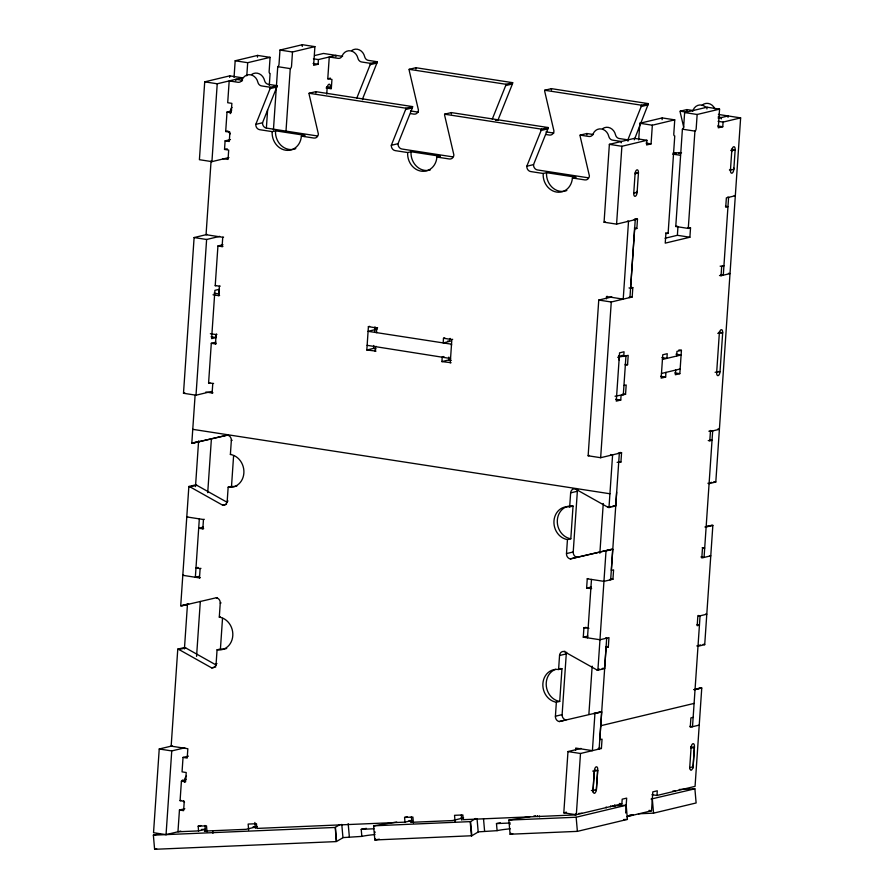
<?xml version="1.0" encoding="UTF-8"?>
<svg xmlns="http://www.w3.org/2000/svg" width="894" height="894" viewBox="0 0 894 894"><rect width="100%" height="100%" fill="white"/><g stroke="black" fill="none" stroke-linecap="round" stroke-linejoin="round"><path stroke-width="1.34" d="M689.732 767.465L689.721 767.622A2.648 1.207 -81.2 0 0 689.833 768.952L690.749 770.159A4.425 2.023 -81.2 0 0 691.665 769.935L692.794 768.259M693.085 766.817L694.448 746.781A3.565 1.632 -81.2 0 0 693.006 743.674A3.565 1.632 -81.2 0 0 691.084 747.585L689.721 767.622L693.085 766.817L694.414 747.362L690.66 746.781M172.307 745.875L159.233 748.993L153.533 832.694L166.049 834.627L180.789 831.096M211.688 391.449L196.01 395.204L183.493 393.271L194.11 237.558L207.173 234.429M242.039 81.008L242.252 77.789L229.736 75.856L204.715 81.846L199.407 159.702L211.923 161.635L228.92 157.567M216.303 665.102L185.673 647.904A4.749 4.146 76.6 0 0 184.488 647.524L177.772 649.133L171.156 746.144L187.841 748.725L187.204 758.067L183.035 757.419L182.052 771.868L186.22 772.517L185.583 781.859L181.415 781.211L180.085 800.678L184.253 801.326L183.616 810.668L179.448 810.02L177.962 831.778L198.591 830.906L205.307 829.297L204.972 825.464M216.661 597.673L181.929 605.752A4.749 4.146 76.6 0 1 180.722 605.763L188.857 486.492L195.574 484.883A4.749 4.146 76.6 0 1 196.758 485.263L227.389 502.45M228.328 434.942L193.015 443.111A4.749 4.146 76.6 0 1 191.808 443.122L195.104 395.271M166.049 834.627L171.749 750.926L184.823 747.809M196.01 395.204L206.615 239.491L219.689 236.362M211.923 161.635L217.231 83.779L242.252 77.789M184.421 648.943L187.517 603.64M195.495 486.615L198.602 440.999M222.829 158.618L228.048 159.423L228.685 150.08L224.517 149.432L225.098 140.872L229.266 141.509L229.903 132.167L225.69 131.519L227.02 112.052L230.384 111.247M199.328 518.855L195.35 577.245L199.384 576.284M213.599 383.437L208.593 383.001L211.297 343.296L215.912 342.19M220.237 286.125L215.219 285.678L217.935 245.973L222.975 244.766M229.635 77.32L229.736 75.856M184.678 782.183L184.846 779.825A3.565 1.632 -81.2 0 1 186.455 776.048M230.261 113.639L230.417 111.258A3.565 1.632 -81.2 0 1 232.027 107.481M183.639 575.121L182.801 575.323L199.485 577.904L200.122 568.562L200.96 568.361M203.284 527.102L198.658 528.209L202.826 528.857L203.463 519.515L204.301 519.313M205.866 392.019L212.124 392.98L212.761 383.638M211.297 343.296L215.465 343.933L216.102 334.591L216.94 334.39M213.018 294.774L218.762 295.668L219.399 286.326M217.935 245.973L222.103 246.621L222.74 237.279L223.578 237.078M214.057 293.176L219.064 293.947L219.388 289.276L214.906 290.349L211.61 338.625L216.091 337.552L216.337 334.043M234.038 77.42L235.178 60.77L257.573 55.417L270.089 57.35L269.139 71.364A2.369 1.084 -81.2 0 0 270.1 73.431L269.273 85.6M196.568 656.364L200.312 601.461M207.721 492.695L211.397 438.786M235.815 80.672L235.904 79.309L242.509 80.326M246.789 75.845L247.694 62.703L270.089 57.35M257.461 57.171L257.573 55.417M177.772 649.133A4.749 4.146 76.6 0 1 178.945 649.513L211.621 667.852A4.749 4.146 76.6 0 0 216.113 663.829L217.063 649.815A16.606 14.527 76.6 0 0 232.786 635.723A16.606 14.527 76.6 0 0 219.298 617.117L220.248 603.104A4.749 4.146 76.6 0 0 216.393 597.784L217.242 597.583M188.857 486.492A4.749 4.146 76.6 0 1 190.031 486.872L222.707 505.211A4.749 4.146 76.6 0 0 227.199 501.188L228.16 487.174A16.606 14.527 76.6 0 0 243.872 473.071A16.606 14.527 76.6 0 0 230.384 454.465L231.345 440.451A4.749 4.146 76.6 0 0 227.489 435.143M217.063 649.815L220.427 649.01L222.517 618.357M228.16 487.174L231.512 486.37L233.602 455.705M266.367 128.177L267.608 109.928M273.43 129.932L277.743 66.67A2.369 1.084 -81.2 0 0 279.029 64.077L279.978 50.053L302.384 44.7L314.9 46.633L313.626 65.318L318.108 64.245L318.432 59.574L335.976 55.383L335.887 56.747M285.946 131.865L290.259 68.603A2.369 1.084 -81.2 0 0 291.545 66L292.494 51.986L314.9 46.633M302.261 46.454L302.384 44.7M326.723 94.116L327.137 88.126A3.565 1.62 -81.3 0 1 329.048 84.226A3.565 1.62 -81.3 0 1 330.478 87.333L330.411 88.517M376.005 351.096L366.819 350.001L368.406 326.645L369.669 326.344M366.819 350.001L373.536 348.392L373.737 345.475M374.698 331.462L375.011 326.791M375.156 351.297L375.48 346.626L376.318 346.425M377.592 327.74L376.754 327.942L376.43 332.613L377.279 332.412M451.09 362.696L441.904 361.601L442.228 356.929L443.905 356.527M444.765 337.943L443.502 338.245L443.178 342.916L449.906 341.307L450.107 338.39M441.904 361.601L448.632 359.991L448.833 357.075M450.252 362.886L451.839 339.53L452.688 339.329M598.086 748.881L599.125 749.038L601.662 711.959A4.749 4.146 76.6 0 0 600.455 711.97L559.264 721.547A4.749 4.146 76.6 0 1 555.409 716.239L556.359 702.226A16.606 14.527 76.6 0 1 542.881 683.619A16.606 14.527 76.6 0 1 558.594 669.517L561.957 668.723L559.722 701.421L556.359 702.226M558.594 669.517L559.543 655.503A4.749 4.146 76.6 0 1 564.036 651.48L564.874 651.279M609.63 579.603L610.669 579.759L612.748 549.318A4.749 4.146 76.6 0 0 611.541 549.329L570.35 558.906A4.749 4.146 76.6 0 1 566.494 553.587L567.455 539.574A16.606 14.527 76.6 0 1 553.967 520.967A16.606 14.527 76.6 0 1 569.679 506.876L573.043 506.071L570.808 538.769L567.455 539.574M569.679 506.876L570.64 492.862A4.749 4.146 76.6 0 1 575.121 488.839L576.384 488.537M559.264 721.547L565.98 719.938A4.749 4.146 76.6 0 1 562.125 714.63L566.271 653.905A4.749 4.146 76.6 0 1 566.684 652.229M611.541 549.329L577.066 557.297A4.749 4.146 76.6 0 1 573.222 551.978L577.356 491.253A4.749 4.146 76.6 0 1 577.77 489.577M586.017 627.331L583.916 627.834L583.279 637.176L599.997 639.746L608.959 637.612L608.322 646.954L606.087 647.491L599.796 739.684L602.042 739.148L601.405 748.49L580.497 753.497L576.317 814.758L563.801 812.825L567.981 751.563L581.044 748.434M617.128 462.332L620.928 462.042L621.565 452.699L600.656 457.706L588.14 455.772L598.756 300.06L611.831 296.931M629.018 287.935L630.583 288.181L634.617 229.009L636.852 228.473L637.489 219.131L616.581 224.137L604.065 222.204L609.373 144.347L634.394 138.358L646.91 140.291L646.586 144.962L651.067 143.889L652.341 125.205L674.746 119.852L673.797 133.865A2.369 1.084 -81.2 0 0 674.758 135.933L668.12 233.256L665.874 233.792L665.237 243.134L689.889 237.234L690.526 227.892L688.022 227.512M575.557 750.401L575.725 748.066L592.409 750.647L594.935 713.568L601.662 711.959M591.638 588.576L586.62 588.129L587.257 578.787L588.107 578.586M606.378 298.887L606.534 296.551L607.372 296.35M455.102 821.798L454.532 815.317L462.868 814.959L463.271 819.675L575.378 814.915L575.445 813.92M587.481 637.813L591.47 579.424M621.229 142.85L621.319 141.487L612.524 140.123A4.749 4.146 76.6 0 1 608.803 136.402A9.488 8.303 76.6 0 0 601.36 128.959A9.488 8.303 76.6 0 0 593.068 133.977A4.749 4.146 76.6 0 1 588.923 136.48L580.128 135.128A4.738 4.146 76.6 0 0 580.206 136.491L589.392 175.894A4.749 4.146 76.6 0 1 584.911 179.917L572.395 177.984A16.606 14.527 76.6 0 1 556.683 192.087A16.606 14.527 76.6 0 1 543.194 173.481L530.678 171.547A4.749 4.146 76.6 0 1 526.823 166.228L541.138 130.446A4.749 4.146 76.6 0 0 541.395 129.138L548.123 127.529A4.749 4.146 76.6 0 1 547.854 128.848L533.539 164.619L526.823 166.228M600.656 457.706L611.272 301.993L632.181 296.987L632.818 287.644L631.253 287.399M616.581 224.137L621.889 146.281L646.91 140.291M588.889 714.194L592.163 666.142M599.863 553.263L603.26 503.501M627.946 141.241L628.046 139.877L619.24 138.525A4.749 4.146 76.6 0 1 615.519 134.793A9.488 8.303 76.6 0 0 602.59 128.691M564.036 651.48L596.711 669.818A4.749 4.146 76.6 0 0 597.896 670.198L606.02 550.928L612.748 549.318M575.121 488.839L607.797 507.177A4.749 4.146 76.6 0 0 608.982 507.557L612.602 454.845L610.524 454.521M634.293 139.822L647.926 104.911A4.749 4.146 76.6 0 0 648.195 103.603L551.408 88.651L544.692 90.26A4.749 4.146 76.6 0 0 544.77 91.624L553.956 131.027A4.749 4.146 76.6 0 1 549.464 135.061L546.078 134.536M593.113 792.095A2.648 1.207 -81.2 0 1 593.013 790.754L594.275 771.31L597.661 770.494L596.343 789.961A2.648 1.207 -81.2 0 1 596.086 791.391L594.957 793.067A4.425 2.023 -81.2 0 1 594.041 793.28L593.113 792.095M593.013 790.754L594.376 770.717A3.565 1.632 -81.2 0 1 596.298 766.806A3.565 1.632 -81.2 0 1 597.74 769.913L596.376 789.95L591.381 790.531M633.745 193.227L635.075 173.76A3.565 1.632 -81.2 0 1 636.997 169.849A3.565 1.632 -81.2 0 1 638.439 172.955L637.109 192.422A3.565 1.632 -81.2 0 1 635.187 196.322A3.565 1.632 -81.2 0 1 633.745 193.227L637.109 192.422L637.187 191.204M618.715 355.678L623.721 356.449L624.046 351.778L619.564 352.851L616.268 401.127L620.749 400.054L621.073 395.383M638.696 139.922L639.825 123.271L662.231 117.919L674.746 119.852M597.896 670.198L604.612 668.6L606.691 638.148L605.651 637.992M608.982 507.557L615.698 505.948L616.636 492.169M587.257 578.787L603.986 581.357L612.949 579.211L613.586 569.869L611.34 570.406L619.33 453.236L618.279 453.079M615.027 396.21L625.554 394.31L626.191 384.968L623.945 385.504M625.331 365.255L627.566 364.718L628.203 355.376L617.676 357.276M662.108 119.673L662.231 117.919M575.378 814.915L621.866 803.862L622.19 799.191L626.672 798.119L625.655 812.981M690.526 227.892L688.279 228.428L675.763 226.495L682.401 129.172A2.369 1.084 -81.2 0 0 683.675 126.568L684.636 112.555L707.042 107.202L719.558 109.135L718.284 127.82L722.765 126.747L723.078 122.076L740.634 117.885L715.803 482.011L709.087 483.62A4.749 4.146 76.6 0 1 707.903 483.241M661.906 357.6L666.913 358.371L667.237 353.7L662.756 354.773L661.158 378.128L665.639 377.056L665.963 372.385M665.047 238.251L677.373 235.301L677.965 226.54M675.674 370.071L675.35 374.742L679.831 373.67L681.429 350.314L678.926 349.923M676.624 356.058L676.948 351.387L681.429 350.314M688.279 228.428L694.917 131.105A2.369 1.084 -81.2 0 0 696.191 128.501L697.152 114.488L719.558 109.135M626.683 816.725L651.525 810.791L652.81 791.872L657.291 790.799L656.967 795.47L651.961 794.699M706.919 108.956L707.042 107.202M708.238 440.552L709.802 440.787L710.439 431.444L719.402 429.299L717.837 429.064M719.491 275.497L721.056 275.732L721.693 266.39L723.928 265.853L722.363 265.619M689.944 726.308L692.515 726.71L700.069 615.821L697.99 615.497M729.415 169.938L730.454 170.095L731.784 150.628A3.565 1.632 -81.2 0 1 733.706 146.728A3.565 1.632 -81.2 0 1 735.159 149.823L733.818 169.29A3.565 1.62 -81.3 0 1 731.895 173.201A3.565 1.62 -81.3 0 1 730.465 170.095L730.543 168.854M731.705 151.824L731.784 150.628L735.147 149.823L731.404 149.253M696.247 689.028L700.55 688.034A4.749 4.146 76.6 0 1 701.756 688.022L695.063 786.362L656.967 795.47M696.817 645.881A4.749 4.146 76.6 0 0 698.002 646.261L704.718 644.652L712.853 525.37A4.749 4.146 76.6 0 0 711.646 525.381L707.333 526.387M211.073 161.009L206.056 234.697L222.74 237.279M326.087 87.97L331.305 88.774L331.942 79.432L327.774 78.784L329.26 56.981L338.055 58.345A4.749 4.146 76.6 0 0 342.201 55.841A9.488 8.303 76.6 0 1 350.493 50.824A9.488 8.303 76.6 0 1 357.935 58.266A4.749 4.146 76.6 0 0 361.657 61.988L370.451 63.351L377.167 61.742A4.738 4.146 76.6 0 1 376.91 63.049L362.595 98.832A4.749 4.146 76.6 0 0 362.606 99.692M450.554 358.516L367.132 345.33M451.448 345.375L451.526 344.201L368.093 331.316L377.056 329.171L374.664 328.813M619.073 359.958L619.24 357.522M721.302 118.913L721.391 117.55L718.094 117.047M728.018 117.315L728.118 115.952L718.24 118.31M733.907 168.05L733.818 169.29L730.454 170.095M255.796 124.367L270.111 88.595A4.727 4.135 76.6 0 0 270.379 87.277L277.095 85.679A4.727 4.135 76.6 0 1 276.838 86.986L262.523 122.757L255.796 124.367A4.749 4.146 76.6 0 0 259.651 129.686L272.167 131.619L275.531 130.815L304.731 135.318A16.606 14.527 76.6 0 1 304.608 136.514M356.762 98.195L370.183 64.659A4.738 4.146 76.6 0 0 370.451 63.351M391.315 145.297L405.619 109.515A4.749 4.146 76.6 0 0 405.887 108.208L412.615 106.598A4.749 4.146 76.6 0 1 412.346 107.917L398.031 143.688L391.315 145.297A4.749 4.146 76.6 0 0 395.17 150.617L407.675 152.55L411.039 151.745L440.239 156.249A16.606 14.527 76.6 0 1 440.127 157.445M492.281 119.125L505.691 85.589A4.749 4.146 76.6 0 0 505.959 84.282L512.687 82.673A4.749 4.146 76.6 0 1 512.418 83.98L498.103 119.762A4.749 4.146 76.6 0 0 498.092 120.176M627.789 140.056L641.21 106.52A4.749 4.146 76.6 0 0 641.467 105.213L648.195 103.603M374.999 834.549A16.606 1.352 -5 0 0 361.835 836.393L343.162 837.589L336.58 841.477L335.351 827.341L339.742 824.693M510.25 828.805A16.606 1.352 -5 0 0 497.098 830.66L478.413 831.856L471.842 835.745L470.602 821.608L475.787 818.479M335.328 827.352L336.178 841.6L154.606 849.3L153.366 835.164L159.624 833.666M470.579 821.608L373.591 825.821L374.832 839.958L471.842 835.745M470.199 821.72L471.429 835.856M314.688 55.54L323.46 53.45L342.581 56.4M270.111 88.595L276.838 86.986M370.183 64.659L376.91 63.049M327.774 78.784L330.456 78.147M272.167 131.619A16.606 14.527 76.6 0 0 285.655 150.226A16.606 14.527 76.6 0 0 301.367 136.123L313.883 138.056A4.749 4.146 76.6 0 0 318.376 134.033L309.19 94.63A4.749 4.146 76.6 0 1 309.112 93.267L315.828 91.657L412.615 106.598M410.569 113.605L413.956 114.13A4.749 4.146 76.6 0 0 418.448 110.096L409.262 70.693A4.749 4.146 76.6 0 1 409.173 69.33L415.9 67.721L512.687 82.673M225.69 131.519L227.936 130.982M225.098 140.872L230.473 139.576M224.517 149.432L227.199 148.784M405.619 109.515L412.346 107.917M505.691 85.589L512.418 83.98M301.367 136.123L304.731 135.318M407.675 152.55A16.606 14.527 76.6 0 0 421.163 171.156A16.606 14.527 76.6 0 0 436.887 157.053L449.391 158.987A4.749 4.146 76.6 0 0 453.884 154.964L444.698 115.561A4.749 4.146 76.6 0 1 444.62 114.197L451.336 112.588L548.123 127.529M495.421 120.399L498.103 119.762M541.138 130.446L547.854 128.848M641.21 106.52L647.926 104.911M436.887 157.053L440.239 156.249M580.128 135.128L586.844 133.519L593.448 134.536M683.731 127.328L680.278 112.555A4.727 4.135 76.6 0 1 680.2 111.191L686.916 109.582L693.52 110.599M222.103 246.621L222.941 246.42M543.194 173.481L546.547 172.676L575.758 177.18A16.606 14.527 76.6 0 1 575.635 178.375M572.395 177.984L575.758 177.18M673.171 152.84L681.53 152.807M635.075 173.76L638.439 172.955L635.31 172.475M215.219 285.678L216.069 285.477M218.762 295.668L219.6 295.467M604.065 222.204L605.372 221.891M675.763 226.495L677.171 226.16M215.465 343.933L216.303 343.732M208.593 383.001L209.855 382.699M183.493 393.271L184.801 392.958M630.583 288.181L632.818 287.644M212.124 392.98L212.962 392.79M721.056 275.732L730.018 273.586L728.454 273.352M191.808 443.122L192.657 442.921M193.495 442.72L196.01 442.117M197.272 441.815L198.535 441.513A4.749 4.146 76.6 0 0 199.742 441.502L227.746 435.032M193.015 443.111L199.742 441.502M231.345 440.451L232.183 440.25M230.384 454.465L231.01 454.32M662.454 359.444L681.127 354.974L675.987 354.18M661.493 373.457L680.166 368.987M190.031 486.872L196.758 485.263M227.199 501.188L228.037 500.986M222.707 505.211L226.495 504.305M187.617 516.732L186.779 516.933L203.463 519.515M202.826 528.857L203.664 528.656M588.14 455.772L589.448 455.459M709.802 440.787L712.037 440.25L709.691 439.893M198.055 567.411L195.954 567.913L200.122 568.562M199.485 577.904L200.323 577.703M570.64 492.862L577.356 491.253M180.722 605.763L181.56 605.562M181.985 605.461L184.924 604.769M185.349 604.668L187.449 604.165A4.749 4.146 76.6 0 0 188.656 604.154L181.929 605.752M607.797 507.177L608.635 506.976M609.06 506.876L610.736 506.473M612.837 505.97L614.524 505.568A4.749 4.146 76.6 0 0 615.698 505.948M710.428 482.637L711.68 482.335M713.781 481.832L714.63 481.631A4.749 4.146 76.6 0 0 715.803 482.011M220.248 603.104L221.086 602.902M219.298 617.117L220.349 616.86M566.494 553.587L573.222 551.978M178.945 649.513L185.673 647.904M570.35 558.906L577.066 557.297M705.757 526.789L711.646 525.381M712.853 525.37L706.126 526.979A4.749 4.146 76.6 0 0 704.919 526.991M216.113 663.829L216.951 663.627M211.621 667.852L215.823 666.846M586.62 588.129L591.247 587.023M588.934 628.281L583.916 627.834M583.279 637.176L587.906 636.081M559.543 655.503L566.271 653.905M183.035 757.419L188.41 756.134M596.711 669.818L599.65 669.114M602.176 668.522L603.439 668.22A4.749 4.146 76.6 0 0 604.612 668.6M698.493 645.479L700.594 644.976M703.12 644.373L703.533 644.272A4.749 4.146 76.6 0 0 704.718 644.652M181.415 781.211L184.734 780.417L182.387 780.06M180.085 800.678L181.124 800.432M555.409 716.239L562.125 714.63M179.448 810.02L184.823 808.735M600.455 711.97L593.728 713.58A4.749 4.146 76.6 0 1 594.935 713.568M694.258 689.542L700.55 688.034M701.756 688.022L695.04 689.632A4.749 4.146 76.6 0 0 693.833 689.643M600.746 725.727L694.102 703.41M198.591 830.906L198.177 826.19L200.871 825.542M206.626 830.548L204.391 831.085L246.029 829.319L257.226 826.648L253.069 826.816M693.152 717.368L690.906 717.893L690.269 727.235L699.231 725.101M154.606 849.3L156.685 848.797M691.051 748.155L694.414 747.362M248.655 829.956L248.141 824.067L256.466 823.72L256.88 828.425L404.982 822.145L404.569 817.429L407.262 816.792M404.982 822.145L411.709 820.536L411.374 816.714M413.028 821.798L410.782 822.335L452.42 820.569L463.628 817.887L460.846 818.01M563.801 812.825L566.483 812.188M508.854 820.089L576.149 817.228L626.18 805.259L627.42 819.396L577.39 831.364L510.083 834.225L508.854 820.089L530.12 816.613M651.067 799.068L694.895 788.832L696.124 802.968L653.559 813.149L638.461 813.786M627.208 816.311L629.354 815.797M629.89 815.663L633.12 814.903L629.734 815.037M373.591 825.821L396.724 822.055M374.832 839.958L379.358 839.198M510.083 834.225L512.754 833.756M533.841 816.021L535.696 815.719M679.284 789.491L694.895 788.832M672.735 791.089L675.484 790.978M612.345 805.852L626.18 805.259M198.177 826.19L206.503 825.832L207.017 831.722M404.569 817.429L412.905 817.082L413.419 822.972M201.441 829.453L205.307 829.297M409.061 820.647L411.709 820.536M578.597 813.462L582.106 813.305M153.366 835.164L334.948 827.464M361.835 836.393L361.221 829.33L373.971 828.783M497.098 830.66L496.472 823.586L509.222 823.05M623.643 819.563L627.42 819.396M377.167 61.742L368.373 60.379A4.749 4.146 76.6 0 1 364.651 56.657A9.488 8.303 76.6 0 0 351.722 50.556M740.634 117.885L719.312 114.588A4.749 4.146 76.6 0 1 718.396 114.331M409.173 69.33L505.959 84.282M544.692 90.26L641.467 105.213M680.2 111.191L686.793 112.208M279.978 50.053L292.494 51.986M684.636 112.555L697.152 114.488M313.425 58.803L318.432 59.574M718.072 121.305L723.078 122.076M313.101 63.474L318.108 64.245M717.759 125.976L722.765 126.747M277.743 66.67L290.259 68.603M682.401 129.172L694.917 131.105M235.178 60.77L247.694 62.703M639.825 123.271L652.341 125.205M326.712 86.74L330.456 87.321M730.744 150.471L731.784 150.628M277.095 85.679L268.301 84.315A4.749 4.146 76.6 0 1 264.579 80.594A9.488 8.303 76.6 0 0 251.65 74.493M646.06 143.118L651.067 143.889M270.379 87.277L261.584 85.925A4.749 4.146 76.6 0 1 257.863 82.203A9.488 8.303 76.6 0 0 250.421 74.761A9.488 8.303 76.6 0 0 242.129 79.767A4.749 4.146 76.6 0 1 237.983 82.282L229.188 80.918L227.702 102.721L231.87 103.358L231.233 112.7L227.02 112.052M309.112 93.267L405.887 108.208M444.62 114.197L541.395 129.138M410.514 110.945L418.336 112.152M546.022 131.876L553.844 133.083M204.715 81.846L217.231 83.779M609.373 144.347L621.889 146.281M672.556 154.07L680.457 155.288M230.652 109.973L231.691 110.13M734.276 195.574L735.326 195.741L726.364 197.876L725.727 207.218L727.962 206.682L725.459 206.302M727.56 197.183L728.599 197.339L723.291 275.196L720.732 274.804M317.214 135.933L266.378 128.077A4.749 4.146 76.6 0 1 262.523 122.757M452.733 156.863L401.887 149.007A4.749 4.146 76.6 0 1 398.031 143.688M588.241 177.794L537.395 169.938A4.749 4.146 76.6 0 1 533.539 164.619M636.07 192.255L637.109 192.422M634.986 218.751L637.489 219.131M634.204 219.511L635.254 219.667L629.946 297.523L628.895 297.367M627.487 221.109L628.527 221.276L623.219 299.132L606.534 296.551M634.349 228.093L636.852 228.473M665.617 232.865L668.12 233.256M677.373 235.301L689.889 237.234M720.128 266.155L721.693 266.39M629.834 296.629L632.181 296.987M194.11 237.558L206.615 239.491M598.756 300.06L611.272 301.993M718.921 332.21L722.676 332.791L720.016 371.714A3.565 1.632 -81.2 0 1 718.106 375.625A3.565 1.632 -81.2 0 1 716.664 372.519L719.312 333.596A3.565 1.632 -81.2 0 1 721.234 329.685A3.565 1.632 -81.2 0 1 722.676 332.791L717.748 333.35M622.056 355.309L622.839 355.432M624.403 355.678L625.968 355.913L623.308 394.846L621.743 394.6M718.452 371.479L720.016 371.714L715.099 372.273M625.062 364.339L627.566 364.718M674.825 372.899L679.831 373.67M368.406 326.645L376.754 327.942M443.502 338.245L451.839 339.53M447.816 340.983L449.906 341.307M660.632 376.285L665.639 377.056M373.536 348.392L376.151 348.805M448.632 359.991L451.235 360.394M623.051 393.919L625.554 394.31M210.369 333.708L216.102 334.591M211.085 336.781L216.091 337.552M615.742 399.283L620.749 400.054M710.115 430.517L712.674 430.908L704.059 557.431L700.93 556.94M708.875 431.21L710.439 431.444M620 452.453L621.565 452.699M618.581 461.684L620.928 462.042M192.746 429.343L609.954 493.767M702.192 547.698L704.684 548.089L702.449 548.625L701.812 557.968L710.775 555.822L709.735 555.655M610.446 578.831L612.949 579.211M705.746 614.055L706.796 614.212L697.834 616.357L697.197 625.699L699.432 625.163L696.929 624.772M605.819 646.563L608.322 646.954M598.902 748.11L601.405 748.49M567.981 751.563L580.497 753.497M594.544 770.013L597.661 770.494M592.711 771.064L594.275 771.31M595.292 789.793L596.343 789.961M619.374 803.482L621.866 803.862M649.022 810.4L651.525 810.791M159.233 748.993L171.749 750.926M185.002 779.121L186.041 779.289M184.51 802.399L183.572 801.214A2.648 1.207 -81.2 0 1 183.482 800.689M652.318 799.012L653.559 813.149M614.703 804.868L614.86 806.634M610.624 805.93L610.703 806.813M606.143 807.003L606.21 807.885M576.149 817.228L577.39 831.364M539.495 815.999L539.574 816.881M537.573 815.641L537.652 816.524M509.893 822.569L510.049 824.346M510.82 833.174L510.899 834.057M483.52 818.815L484.604 831.185M477.038 818.647L478.201 831.901M461.36 814.881L461.818 820.189M374.407 825.665L374.485 826.548M374.955 831.845L375.022 832.727M375.569 838.918L375.648 839.801M348.191 823.676L349.353 836.929M341.787 824.38L342.95 837.633M254.857 822.458L255.371 828.347M212.716 830.738L212.94 833.309M361.221 829.33A16.606 1.352 -5 0 1 366.451 828.392M496.472 823.586A16.606 1.352 -5 0 1 500.383 822.86M687.005 110.945A4.727 4.135 76.6 0 1 686.916 109.582M702.136 105.179A9.488 8.303 76.6 0 1 714.909 108.867M551.497 90.015A4.749 4.146 76.6 0 1 551.408 88.651M415.978 69.084A4.749 4.146 76.6 0 1 415.9 67.721M692.47 111.191A4.749 4.146 76.6 0 0 693.141 110.04A9.488 8.303 76.6 0 1 706.137 107.492M679.183 152.449A16.606 14.527 76.6 0 1 679.06 153.634M675.819 153.254A16.606 14.527 76.6 0 1 675.708 154.438M693.04 766.828A2.648 1.151 -81.3 0 1 692.761 768.225M230.239 133.832A3.565 1.632 -81.2 0 1 229.121 131.977M604.813 550.939A4.749 4.146 76.6 0 1 606.02 550.928M236.809 486.09A16.606 14.527 76.6 0 1 231.512 486.37M226.73 648.418A16.606 14.527 76.6 0 1 220.427 649.01M570.808 538.769A16.606 14.527 76.6 0 1 557.331 520.163A16.606 14.527 76.6 0 1 573.043 506.071M559.722 701.421A16.606 14.527 76.6 0 1 546.346 686.424A16.606 14.527 76.6 0 1 555.655 669.304M559.812 668.567A16.606 14.527 76.6 0 1 561.957 668.723M586.933 134.882A4.738 4.146 76.6 0 1 586.844 133.519M451.425 113.951A4.749 4.146 76.6 0 1 451.336 112.588M315.906 93.021A4.749 4.146 76.6 0 1 315.828 91.657M295.813 148.639A16.606 14.527 76.6 0 1 275.531 130.815M566.841 190.5A16.606 14.527 76.6 0 1 546.547 172.676M430.327 169.927A16.606 14.527 76.6 0 1 411.039 151.745"/></g></svg>
